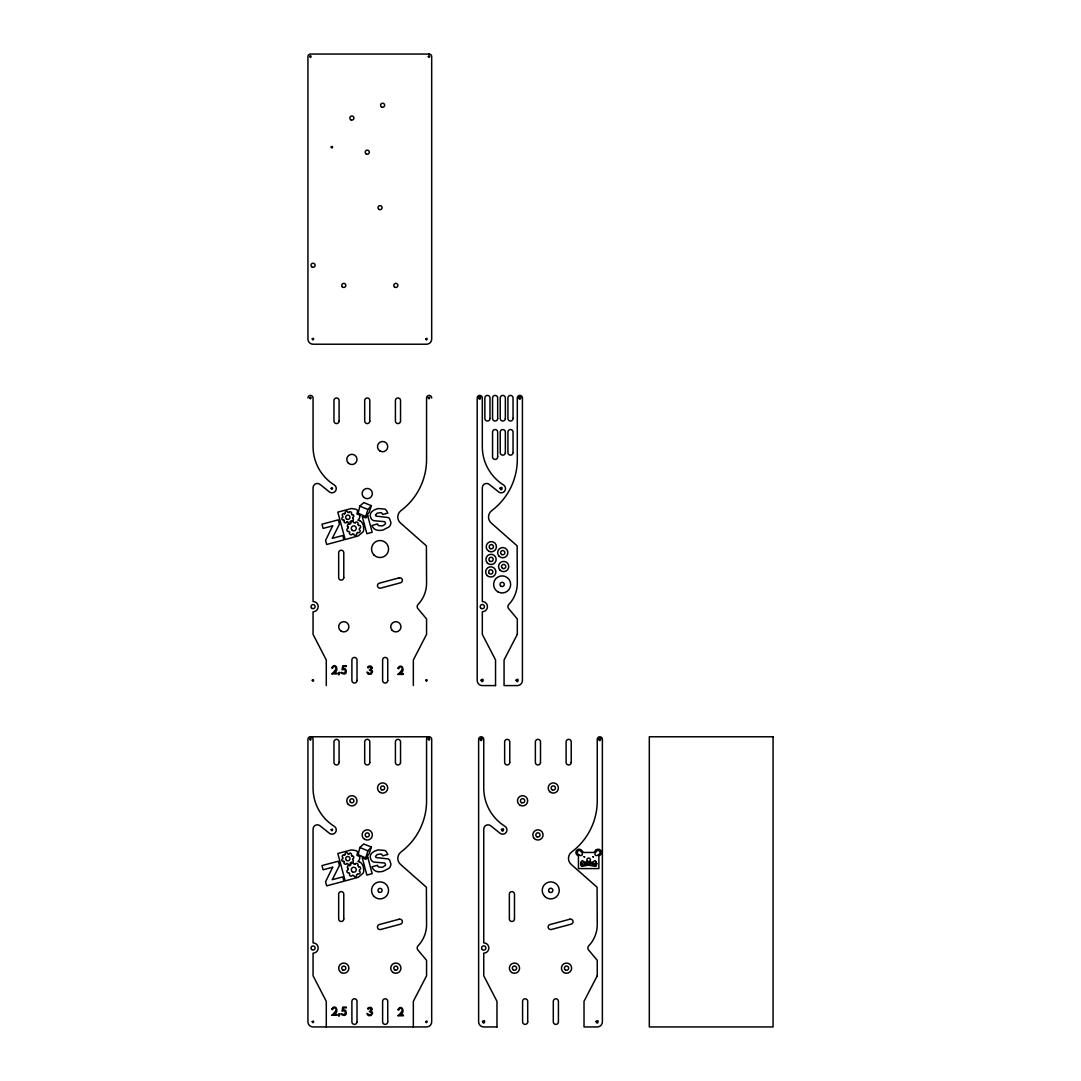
<?xml version="1.0" encoding="UTF-8"?>
<svg xmlns="http://www.w3.org/2000/svg" width="1081" height="1081" viewBox="0 0 1081 1081"><rect width="100%" height="100%" fill="white"/><g stroke="black" fill="none" stroke-linecap="round" stroke-linejoin="round"><path stroke-width="1.5" d="M359.797 515.84L359.784 516.488A5.716 5.716 0 0 1 359.595 517.515A6.324 6.324 0 0 1 359.297 518.367L358.987 518.975A4.662 4.662 0 0 1 357.906 520.218A7.324 7.324 0 0 1 359.608 520.677M581.159 861.516L581.889 863.462L583.767 862.787L585.064 863.53L586.794 862.624L595.428 863.462L596.158 861.516M359.824 506.111L358.189 513.245L365.675 516.623L369.107 512.462L371.378 505.678L363.716 502.611L359.824 506.111L367.918 509.502L371.378 505.678M359.824 847.477L358.189 854.625L365.675 857.99L369.107 853.828L371.378 847.045L363.716 843.977L359.824 847.477L367.918 850.869L371.378 847.045M365.675 516.623L367.918 509.502M365.675 857.99L367.918 850.869M595.807 866.016L595.347 864.381L594.172 865.165L591.861 863.962L585.47 863.962L583.159 865.165L581.983 864.381L581.524 866.016M344.299 520.812C342.88 522.245 346.109 524.055 346.582 522.096M344.299 862.179C342.88 863.611 346.109 865.422 346.582 863.462A4.865 4.865 0 0 0 347.771 863.624C347.771 865.638 351.339 864.665 350.312 862.935M349.055 512.475C349.568 510.678 352.622 512.408 351.311 513.772A4.851 4.851 0 0 1 352.095 514.84M355.217 522.853C355.784 520.799 359.284 522.772 357.784 524.339A5.702 5.702 0 0 1 358.676 525.434M349.055 853.841C349.568 852.044 352.609 853.774 351.311 855.139A4.851 4.851 0 0 1 352.095 856.206M355.217 864.219C355.784 862.179 359.284 864.151 357.784 865.705A5.702 5.702 0 0 1 358.676 866.8M352.068 514.745C353.73 513.799 354.663 517.218 352.771 517.259A4.851 4.851 0 0 1 352.609 518.515C354.5 519.002 352.73 522.164 351.325 520.785A4.851 4.851 0 0 1 350.366 521.474M343.582 519.907C341.907 520.92 340.853 517.448 342.839 517.394A5.027 5.027 0 0 1 342.961 516.15C341.083 515.678 342.812 512.543 344.204 513.853M358.662 525.461C360.541 524.38 361.622 528.271 359.446 528.325A5.54 5.54 0 0 1 359.27 529.758C361.446 530.312 359.405 533.946 357.797 532.365A5.702 5.702 0 0 1 356.649 533.257C357.797 535.217 353.744 536.338 353.744 534.028A5.554 5.554 0 0 1 352.379 533.865C351.825 536.108 348.163 534.014 349.771 532.393A5.702 5.702 0 0 1 348.906 531.352C346.987 532.528 345.866 528.514 348.096 528.487A5.702 5.702 0 0 1 348.204 527.042M352.068 856.125C353.73 855.179 354.663 858.584 352.771 858.625A4.851 4.851 0 0 1 352.609 859.881C354.5 860.368 352.73 863.53 351.325 862.152A4.851 4.851 0 0 1 350.366 862.841M343.582 861.273C341.907 862.287 340.853 858.814 342.839 858.76A5.027 5.027 0 0 1 342.961 857.517C341.083 857.044 342.812 853.909 344.204 855.22M358.662 866.827C360.541 865.746 361.622 869.637 359.446 869.705A5.54 5.54 0 0 1 359.27 871.137C361.446 871.691 359.405 875.313 357.797 873.732A5.702 5.702 0 0 1 356.649 874.624C357.797 876.583 353.744 877.704 353.744 875.407A5.554 5.554 0 0 1 352.379 875.232C351.825 877.475 348.163 875.38 349.771 873.759A5.702 5.702 0 0 1 348.906 872.718C346.987 873.88 345.866 869.894 348.096 869.854A5.702 5.702 0 0 1 348.204 868.408M310.504 736.783L429.13 736.783A2.554 2.554 0 0 1 431.684 739.35L431.684 1021.829A5.121 5.121 0 0 1 426.563 1026.95L313.058 1026.95A5.121 5.121 0 0 1 307.936 1021.829L307.936 739.35A2.554 2.554 0 0 1 310.504 736.783A2.554 2.554 0 0 1 313.058 739.35L313.058 787.995A45.226 45.226 0 0 0 334.394 826.397A4.27 4.27 0 0 1 335.515 832.329A4.27 4.27 0 0 1 329.583 833.451L320.354 826.033A4.27 4.27 0 0 0 313.058 829.046L313.058 942.889A5.121 5.121 0 0 1 318.179 948.01A5.121 5.121 0 0 1 313.058 953.131L313.058 975.751L326.286 1001.344L326.286 1026.95M377.782 871.637L378.566 871.732A14.566 14.566 0 0 0 383.417 871.178L389.187 868.165A6.999 6.999 0 0 0 390.268 866.584L390.687 865.476A5.351 5.351 0 0 0 390.849 863.76L389.606 860.125A3.932 3.932 0 0 0 388.201 858.922L376.242 857.571A1.365 1.365 0 0 1 375.675 856.895A1.811 1.811 0 0 1 375.553 856.328L377.188 854.544L380.944 853.99A2.338 2.338 0 0 1 381.796 854.449L382.755 855.814L387.863 854.449L386.268 851.625A6.31 6.31 0 0 0 384.89 850.477L378.499 849.896A21.998 21.998 0 0 0 376.553 850.423L374.404 851.274A10.432 10.432 0 0 0 373.364 851.869L371.769 853.166A5.986 5.986 0 0 0 371.04 854.098A4.851 4.851 0 0 0 370.351 855.814A5.337 5.337 0 0 0 370.472 858.111A7.391 7.391 0 0 0 371.418 860.3A3.824 3.824 0 0 0 372.107 861.057L372.756 861.53A6.229 6.229 0 0 0 373.864 862.057L384.458 863.016A1.608 1.608 0 0 1 385.093 863.503L385.539 864.746A1.378 1.378 0 0 1 385.39 865.341L382.958 867.03A9.026 9.026 0 0 1 381.931 867.313L378.647 866.976A2.473 2.473 0 0 1 377.837 866.178L377.485 865.327L372.013 866.786A6.716 6.716 0 0 0 375.985 871.205A8.364 8.364 0 0 0 377.782 871.637M359.757 515.218L356.919 513.948L357.689 510.583A6.702 6.702 0 0 0 357.352 510.218L356.771 509.732A6.54 6.54 0 0 0 356.19 509.327L351.649 508.502L337.826 512.097L345.177 539.527L358.324 535.892L363.121 531.798A7.324 7.324 0 0 0 363.757 529.744L363.473 525.852A10.134 10.134 0 0 0 362.365 523.123A6.202 6.202 0 0 0 359.649 520.596M348.244 527.069C346.109 526.515 348.055 522.934 349.649 524.434A5.702 5.702 0 0 1 350.852 523.42C349.839 521.582 353.676 520.556 353.717 522.663A5.702 5.702 0 0 1 355.217 522.812M348.244 868.435C346.109 867.894 348.055 864.3 349.649 865.8A5.702 5.702 0 0 1 350.852 864.786C349.839 862.949 353.676 861.922 353.717 864.03A5.702 5.702 0 0 1 355.217 864.178M347.758 512.313C347.69 510.448 344.353 511.394 345.258 513.016M347.758 853.679C347.69 851.828 344.339 852.76 345.258 854.382M347.771 522.245C347.771 524.271 351.339 523.299 350.312 521.569M413.334 685.584L413.334 659.978L426.563 634.371L426.563 618.954L418.036 608.779A3.094 3.094 0 0 1 418.036 604.509A30.93 30.93 0 0 0 426.563 583.172L426.4 545.864L400.97 523.434A7.999 7.999 0 0 1 400.97 510.624A64.009 64.009 0 0 0 426.563 459.425L426.563 397.984A2.554 2.554 0 0 1 429.13 395.416A2.554 2.554 0 0 1 431.684 397.984M413.334 1026.95L413.334 1001.344L426.563 975.751L426.563 960.32L418.036 950.145A3.094 3.094 0 0 1 418.036 945.875A30.93 30.93 0 0 0 426.563 924.539L426.4 887.231L400.97 864.8A7.999 7.999 0 0 1 400.97 852.004A64.009 64.009 0 0 0 426.563 800.791L426.563 739.35A2.554 2.554 0 0 1 429.13 736.783M326.286 685.584L326.286 659.978L313.058 634.371L313.058 611.765A5.121 5.121 0 0 0 318.179 606.644A5.121 5.121 0 0 0 313.058 601.522L313.058 487.68A4.27 4.27 0 0 1 320.354 484.666L329.583 492.071A4.27 4.27 0 0 0 335.515 490.963A4.27 4.27 0 0 0 334.394 485.031A45.226 45.226 0 0 1 313.058 446.629L313.058 397.984A2.554 2.554 0 0 0 310.504 395.416A2.554 2.554 0 0 0 307.936 397.984M359.77 515.056A6.324 6.324 0 0 1 359.824 515.678M347.906 522.137A4.851 4.851 0 0 1 346.717 521.988M344.515 520.745A4.851 4.851 0 0 1 343.812 519.853M344.407 513.961A4.851 4.851 0 0 1 345.461 513.124M347.852 512.448A4.851 4.851 0 0 1 349.149 512.61M359.649 861.962A6.202 6.202 0 0 1 362.297 864.53A10.134 10.134 0 0 1 363.446 867.232L363.757 871.11A7.324 7.324 0 0 1 363.121 873.164L358.324 877.259L345.177 880.893L337.826 853.463L351.649 849.869L356.19 850.693A6.54 6.54 0 0 1 356.771 851.098L357.352 851.585A6.702 6.702 0 0 1 357.689 851.95L356.919 855.314L359.757 856.598A6.256 6.256 0 0 1 359.797 857.206L359.784 857.855A5.716 5.716 0 0 1 359.595 858.882A6.324 6.324 0 0 1 359.297 859.733L358.987 860.341A4.662 4.662 0 0 1 357.906 861.584A7.324 7.324 0 0 1 359.608 862.043M344.515 862.111A4.851 4.851 0 0 1 343.812 861.219M344.407 855.328A4.851 4.851 0 0 1 345.461 854.49M347.852 853.814A4.851 4.851 0 0 1 349.149 853.976M375.553 514.772L375.553 514.961A1.811 1.811 0 0 0 375.675 515.529A1.365 1.365 0 0 0 376.08 516.096L388.214 517.556A3.932 3.932 0 0 1 389.606 518.758L390.849 522.393A5.351 5.351 0 0 1 390.687 524.109L390.268 525.217A6.999 6.999 0 0 1 389.187 526.798L383.431 529.839A14.566 14.566 0 0 1 378.566 530.406L377.782 530.271A8.364 8.364 0 0 1 375.999 529.798A6.716 6.716 0 0 1 371.986 525.434L377.485 523.961L377.837 524.798A2.473 2.473 0 0 0 378.647 525.609L381.931 525.947A9.026 9.026 0 0 0 382.958 525.663L385.39 523.974A1.378 1.378 0 0 0 385.539 523.38L385.093 522.137A1.608 1.608 0 0 0 384.458 521.65L373.864 520.691A6.229 6.229 0 0 1 372.756 520.164L372.094 519.691A3.824 3.824 0 0 1 371.432 518.934A7.391 7.391 0 0 1 370.486 516.732A5.337 5.337 0 0 1 370.351 514.448A4.851 4.851 0 0 1 371.04 512.732A5.986 5.986 0 0 1 371.769 511.799L373.364 510.502A10.432 10.432 0 0 1 374.404 509.908L376.553 509.056A21.998 21.998 0 0 1 378.499 508.529L384.89 509.11A6.31 6.31 0 0 1 386.268 510.259L387.863 513.083L382.755 514.448L381.796 513.083A2.338 2.338 0 0 0 380.944 512.624L377.188 513.178L375.553 514.772M596.807 863.692L596.104 865.935L594.874 866.232L588.334 865.138L582.456 866.232L581.213 865.935L580.511 863.692L582.2 860.557L585.294 862.341L587.456 861.449L592.037 862.341L595.118 860.557L596.807 863.692M345.69 671.22L344.123 673.314L341.285 672.396A2.432 2.432 0 0 0 342.001 673.504L344.461 674.031A2.608 2.608 0 0 0 346.163 672.72L345.798 669.328A2.378 2.378 0 0 0 344.501 668.639L343.001 668.747L343.42 666.518L346.312 666.518L346.312 665.734L342.785 665.734L342.028 669.801L344.555 669.49L345.69 671.22M345.69 1012.586L344.123 1014.681L341.285 1013.762A2.432 2.432 0 0 0 342.001 1014.87L344.461 1015.397A2.608 2.608 0 0 0 346.163 1014.1L345.798 1010.708A2.378 2.378 0 0 0 344.501 1010.005L343.001 1010.113L343.42 1007.884L346.312 1007.884L346.312 1007.1L342.785 1007.1L342.028 1011.167L344.555 1010.857L345.69 1012.586M331.867 667.72L332.583 668.288L333.178 666.828A1.716 1.716 0 0 1 334.097 666.328C339.191 666.72 333.232 673.004 331.61 673.909L337.15 673.909L337.15 673.125L333.38 673.125C340.339 671.315 335.34 661.288 331.867 667.72M331.867 1009.086L332.583 1009.654L333.178 1008.195A1.716 1.716 0 0 1 334.097 1007.708C339.191 1008.1 333.232 1014.37 331.61 1015.275L337.15 1015.275L337.15 1014.491L333.38 1014.491C340.339 1012.694 335.34 1002.655 331.867 1009.086M398.011 668.22L398.727 668.801L399.321 667.328A1.716 1.716 0 0 1 400.254 666.842C405.334 667.234 399.375 673.517 397.754 674.409L403.308 674.409L403.308 673.625L399.538 673.625C406.483 671.828 401.483 661.788 398.011 668.22M398.011 1009.586L398.727 1010.167L399.321 1008.695A1.716 1.716 0 0 1 400.254 1008.208C405.334 1008.6 399.375 1014.883 397.754 1015.789L403.308 1015.789L403.308 1014.991L399.538 1014.991C406.483 1013.194 401.483 1003.154 398.011 1009.586M309.679 56.388C310.72 59.644 312.22 54.091 309.679 56.388M331.164 146.962C332.218 150.218 333.705 144.665 331.164 146.962M312.233 338.866C313.287 342.137 314.774 336.569 312.233 338.866M309.679 397.754C310.72 401.01 312.22 395.457 309.679 397.754M331.164 488.328C332.218 491.585 333.705 486.031 331.164 488.328M312.233 680.246C313.287 683.503 314.774 677.936 312.233 680.246M309.679 739.12C310.72 742.39 312.22 736.823 309.679 739.12M428.306 56.388C429.346 59.644 430.833 54.091 428.306 56.388M331.164 829.695C332.218 832.965 333.705 827.397 331.164 829.695M312.233 1021.613C313.287 1024.869 314.774 1019.302 312.233 1021.613M372.053 667.977L371.013 669.652L372.215 670.679A2.203 2.203 0 0 1 372.513 671.801L371.148 674.112L368.756 674.301A2.405 2.405 0 0 1 367.648 673.504L367.04 672.058L369.743 673.652L371.567 672.544A1.689 1.689 0 0 0 371.634 671.409L369.31 670.085C372.215 669.49 370.499 664.491 368.148 667.963C365.594 666.626 372.364 664.22 372.053 667.977M425.738 338.866C426.792 342.137 428.279 336.569 425.738 338.866M428.306 397.754C429.346 401.01 430.833 395.457 428.306 397.754M372.053 1009.343L371.013 1011.019L372.215 1012.059A2.203 2.203 0 0 1 372.513 1013.181L371.148 1015.478L368.756 1015.667A2.405 2.405 0 0 1 367.648 1014.87L367.04 1013.424L369.743 1015.032L371.567 1013.91A1.689 1.689 0 0 0 371.634 1012.775L369.31 1011.465C372.215 1010.857 370.499 1005.87 368.148 1009.33C365.594 1007.992 372.364 1005.587 372.053 1009.343M425.738 680.246C426.792 683.503 428.279 677.936 425.738 680.246M428.306 739.12C429.346 742.39 430.833 736.823 428.306 739.12M478.518 397.646C480.086 402.537 482.315 394.2 478.518 397.646M425.738 1021.613C426.792 1024.869 428.279 1019.302 425.738 1021.613M481.072 680.125C482.639 685.016 484.883 676.679 481.072 680.125M518.623 397.646C520.191 402.537 522.434 394.2 518.623 397.646M479.95 739.012C481.518 743.904 483.748 735.566 479.95 739.012M516.069 680.125C517.637 685.016 519.866 676.679 516.069 680.125M482.504 1021.504C484.072 1026.382 486.315 1018.045 482.504 1021.504M598.577 739.012C600.144 743.904 602.374 735.566 598.577 739.012M583.902 856.652L584.605 856.841L583.902 856.652M592.726 856.652L593.415 856.841L592.726 856.652M596.009 1021.504C597.577 1026.382 599.82 1018.045 596.009 1021.504M500.03 488.126C501.233 493.125 504.084 484.977 500.03 488.126M501.476 829.492C502.665 834.491 505.516 826.343 501.476 829.492M339.218 672.409L338.839 674.868L339.961 672.76L339.218 672.409M339.218 1013.775L338.839 1016.235L339.961 1014.127L339.218 1013.775M332.651 525.866L325.57 540.405L326.665 544.486L343.961 539.851L342.812 535.527L332.272 538.338L339.448 524.136L338.299 519.839L321.976 524.217L323.097 528.42L332.651 525.866M332.651 867.232L325.57 881.772L326.665 885.852L343.961 881.218L342.812 876.894L332.272 879.718L339.448 865.503L338.299 861.219L321.976 865.584L323.097 869.786L332.651 867.232M517.299 634.371L504.07 659.978L504.07 685.584L517.299 685.584A5.121 5.121 0 0 0 522.42 680.462L522.42 397.984A2.554 2.554 0 0 0 519.866 395.416A2.554 2.554 0 0 0 517.299 397.984L517.299 459.425A64.009 64.009 0 0 1 491.706 510.624A7.999 7.999 0 0 0 491.706 523.434L517.137 545.864L517.299 583.172A30.93 30.93 0 0 1 508.773 604.509A3.094 3.094 0 0 0 508.773 608.779L517.299 618.954L517.299 634.371M597.253 975.751L584.024 1001.344L584.024 1026.95L597.253 1026.95A5.121 5.121 0 0 0 602.374 1021.829L602.374 739.35A2.554 2.554 0 0 0 599.806 736.783A2.554 2.554 0 0 0 597.253 739.35L597.253 800.791A64.009 64.009 0 0 1 571.646 852.004A7.999 7.999 0 0 0 571.646 864.8L597.077 887.231L597.253 924.539A30.93 30.93 0 0 1 588.713 945.875A3.094 3.094 0 0 0 588.713 950.145L597.253 960.32L597.253 975.751M596.307 851.423L595.158 853.139A1.621 1.621 0 0 0 597.388 855.395L599.117 854.274A2.04 2.04 0 0 0 599.455 851.125A2.04 2.04 0 0 0 596.307 851.423M367.729 515.678L365.837 517.961L362.216 516.34L366.864 533.717L372.175 532.284L367.729 515.678M367.729 857.044L365.837 859.327L362.216 857.706L366.864 875.083L372.175 873.664L367.729 857.044M595.753 850.288L593.793 852.463L583.537 852.463L581.578 850.288A3.243 3.243 0 0 0 576.903 850.125A3.243 3.243 0 0 0 576.93 854.814L578.443 856.26L578.443 868.583L598.874 868.583L598.874 856.26L600.401 854.814A3.243 3.243 0 0 0 600.428 850.125A3.243 3.243 0 0 0 595.753 850.288M399.146 577.862L379.363 583.172A2.554 2.554 0 0 0 377.553 586.307A2.554 2.554 0 0 0 380.688 588.118L400.483 582.808A2.554 2.554 0 0 0 402.281 579.673A2.554 2.554 0 0 0 399.146 577.862M399.146 919.228L379.363 924.539A2.554 2.554 0 0 0 377.553 927.674A2.554 2.554 0 0 0 380.688 929.484L400.483 924.174A2.554 2.554 0 0 0 402.281 921.039A2.554 2.554 0 0 0 399.146 919.228M569.836 919.228L550.053 924.539A2.554 2.554 0 0 0 548.243 927.674A2.554 2.554 0 0 0 551.378 929.484L571.16 924.174A2.554 2.554 0 0 0 572.971 921.039A2.554 2.554 0 0 0 569.836 919.228M429.13 54.05L310.504 54.05A2.554 2.554 0 0 0 307.936 56.604L307.936 339.096A5.121 5.121 0 0 0 313.058 344.217L426.563 344.217A5.121 5.121 0 0 0 431.684 339.096L431.684 56.604A2.554 2.554 0 0 0 429.13 54.05M495.544 685.584L482.315 685.584A5.121 5.121 0 0 1 477.194 680.462L477.194 397.984A2.554 2.554 0 0 1 479.748 395.416A2.554 2.554 0 0 1 482.315 397.984L482.315 446.629A45.226 45.226 0 0 0 503.651 485.031A4.27 4.27 0 0 1 504.773 490.963A4.27 4.27 0 0 1 498.841 492.071L489.598 484.666A4.27 4.27 0 0 0 482.315 487.68L482.315 601.522A5.121 5.121 0 0 1 487.436 606.644A5.121 5.121 0 0 1 482.315 611.765L482.315 634.371L495.544 659.978L495.544 685.584M773.064 736.783L649.316 736.783L649.316 1026.95L773.064 1026.95L773.064 736.783M496.976 1026.95L483.748 1026.95A5.121 5.121 0 0 1 478.626 1021.829L478.626 739.35A2.554 2.554 0 0 1 481.194 736.783A2.554 2.554 0 0 1 483.748 739.35L483.748 787.995A45.226 45.226 0 0 0 505.084 826.397A4.27 4.27 0 0 1 506.205 832.329A4.27 4.27 0 0 1 500.273 833.451L491.031 826.033A4.27 4.27 0 0 0 483.748 829.046L483.748 942.889A5.121 5.121 0 0 1 488.869 948.01A5.121 5.121 0 0 1 483.748 953.131L483.748 975.751L496.976 1001.344L496.976 1026.95M579.943 855.395L578.213 854.274A2.04 2.04 0 0 1 577.876 851.125A2.04 2.04 0 0 1 581.024 851.423L582.173 853.139A1.621 1.621 0 0 1 579.943 855.395M571.227 762.389L571.227 741.904A2.554 2.554 0 0 0 568.66 739.35A2.554 2.554 0 0 0 566.106 741.904L566.106 762.389A2.554 2.554 0 0 0 568.66 764.956A2.554 2.554 0 0 0 571.227 762.389M558.418 1021.829L558.418 1001.344A2.554 2.554 0 0 0 555.864 998.79A2.554 2.554 0 0 0 553.296 1001.344L553.296 1021.829A2.554 2.554 0 0 0 555.864 1024.396A2.554 2.554 0 0 0 558.418 1021.829M540.5 762.389L540.5 741.904A2.554 2.554 0 0 0 537.946 739.35A2.554 2.554 0 0 0 535.379 741.904L535.379 762.389A2.554 2.554 0 0 0 537.946 764.956A2.554 2.554 0 0 0 540.5 762.389M527.704 1021.829L527.704 1001.344A2.554 2.554 0 0 0 525.136 998.79A2.554 2.554 0 0 0 522.582 1001.344L522.582 1021.829A2.554 2.554 0 0 0 525.136 1024.396A2.554 2.554 0 0 0 527.704 1021.829M514.475 918.918L514.475 894.176A2.554 2.554 0 0 0 511.908 891.609A2.554 2.554 0 0 0 509.354 894.176L509.354 918.918A2.554 2.554 0 0 0 511.908 921.485A2.554 2.554 0 0 0 514.475 918.918M513.043 418.455L513.043 397.984A2.554 2.554 0 0 0 510.475 395.416A2.554 2.554 0 0 0 507.921 397.984L507.921 418.455A2.554 2.554 0 0 0 510.475 421.022A2.554 2.554 0 0 0 513.043 418.455M513.043 452.601L513.043 432.116A2.554 2.554 0 0 0 510.475 429.549A2.554 2.554 0 0 0 507.921 432.116L507.921 452.601A2.554 2.554 0 0 0 510.475 455.155A2.554 2.554 0 0 0 513.043 452.601M509.773 762.389L509.773 741.904A2.554 2.554 0 0 0 507.219 739.35A2.554 2.554 0 0 0 504.651 741.904L504.651 762.389A2.554 2.554 0 0 0 507.219 764.956A2.554 2.554 0 0 0 509.773 762.389M505.354 418.455L505.354 397.984A2.554 2.554 0 0 0 502.8 395.416A2.554 2.554 0 0 0 500.233 397.984L500.233 418.455A2.554 2.554 0 0 0 502.8 421.022A2.554 2.554 0 0 0 505.354 418.455M505.354 452.601L505.354 432.116A2.554 2.554 0 0 0 502.8 429.549A2.554 2.554 0 0 0 500.233 432.116L500.233 452.601A2.554 2.554 0 0 0 502.8 455.155A2.554 2.554 0 0 0 505.354 452.601M497.679 418.455L497.679 397.984A2.554 2.554 0 0 0 495.112 395.416A2.554 2.554 0 0 0 492.558 397.984L492.558 418.455A2.554 2.554 0 0 0 495.112 421.022A2.554 2.554 0 0 0 497.679 418.455M497.679 456.871L497.679 432.116A2.554 2.554 0 0 0 495.112 429.549A2.554 2.554 0 0 0 492.558 432.116L492.558 456.871A2.554 2.554 0 0 0 495.112 459.425A2.554 2.554 0 0 0 497.679 456.871M489.99 418.455L489.99 397.984A2.554 2.554 0 0 0 487.436 395.416A2.554 2.554 0 0 0 484.869 397.984L484.869 418.455A2.554 2.554 0 0 0 487.436 421.022A2.554 2.554 0 0 0 489.99 418.455M400.538 421.022L400.538 400.538A2.554 2.554 0 0 0 397.984 397.984A2.554 2.554 0 0 0 395.416 400.538L395.416 421.022A2.554 2.554 0 0 0 397.984 423.576A2.554 2.554 0 0 0 400.538 421.022M400.538 762.389L400.538 741.904A2.554 2.554 0 0 0 397.984 739.35A2.554 2.554 0 0 0 395.416 741.904L395.416 762.389A2.554 2.554 0 0 0 397.984 764.956A2.554 2.554 0 0 0 400.538 762.389M387.741 680.462L387.741 659.978A2.554 2.554 0 0 0 385.174 657.424A2.554 2.554 0 0 0 382.62 659.978L382.62 680.462A2.554 2.554 0 0 0 385.174 683.016A2.554 2.554 0 0 0 387.741 680.462M387.741 1021.829L387.741 1001.344A2.554 2.554 0 0 0 385.174 998.79A2.554 2.554 0 0 0 382.62 1001.344L382.62 1021.829A2.554 2.554 0 0 0 385.174 1024.396A2.554 2.554 0 0 0 387.741 1021.829M369.81 421.022L369.81 400.538A2.554 2.554 0 0 0 367.256 397.984A2.554 2.554 0 0 0 364.689 400.538L364.689 421.022A2.554 2.554 0 0 0 367.256 423.576A2.554 2.554 0 0 0 369.81 421.022M369.81 762.389L369.81 741.904A2.554 2.554 0 0 0 367.256 739.35A2.554 2.554 0 0 0 364.689 741.904L364.689 762.389A2.554 2.554 0 0 0 367.256 764.956A2.554 2.554 0 0 0 369.81 762.389M357.014 680.462L357.014 659.978A2.554 2.554 0 0 0 354.46 657.424A2.554 2.554 0 0 0 351.893 659.978L351.893 680.462A2.554 2.554 0 0 0 354.46 683.016A2.554 2.554 0 0 0 357.014 680.462M357.014 1021.829L357.014 1001.344A2.554 2.554 0 0 0 354.46 998.79A2.554 2.554 0 0 0 351.893 1001.344L351.893 1021.829A2.554 2.554 0 0 0 354.46 1024.396A2.554 2.554 0 0 0 357.014 1021.829M343.785 577.551L343.785 552.81A2.554 2.554 0 0 0 341.231 550.243A2.554 2.554 0 0 0 338.664 552.81L338.664 577.551A2.554 2.554 0 0 0 341.231 580.119A2.554 2.554 0 0 0 343.785 577.551M343.785 918.918L343.785 894.176A2.554 2.554 0 0 0 341.231 891.609A2.554 2.554 0 0 0 338.664 894.176L338.664 918.918A2.554 2.554 0 0 0 341.231 921.485A2.554 2.554 0 0 0 343.785 918.918M339.096 421.022L339.096 400.538A2.554 2.554 0 0 0 336.529 397.984A2.554 2.554 0 0 0 333.975 400.538L333.975 421.022A2.554 2.554 0 0 0 336.529 423.576A2.554 2.554 0 0 0 339.096 421.022M339.096 762.389L339.096 741.904A2.554 2.554 0 0 0 336.529 739.35A2.554 2.554 0 0 0 333.975 741.904L333.975 762.389A2.554 2.554 0 0 0 336.529 764.956A2.554 2.554 0 0 0 339.096 762.389M501.679 554.512A2.135 2.135 0 0 0 504.868 552.661A2.135 2.135 0 0 0 501.679 550.81A2.135 2.135 0 0 0 501.679 554.512M499.125 556.283A5.121 5.121 0 0 0 507.692 553.985A5.121 5.121 0 0 0 501.408 547.716A5.121 5.121 0 0 0 499.125 556.283M490.261 548.594A2.135 2.135 0 0 0 493.449 546.743A2.135 2.135 0 0 0 490.261 544.892A2.135 2.135 0 0 0 490.261 548.594M488.761 551.175A5.121 5.121 0 0 0 496.436 546.743A5.121 5.121 0 0 0 488.761 542.311A5.121 5.121 0 0 0 488.761 551.175M489.531 560.904A2.135 2.135 0 0 0 493.112 559.958A2.135 2.135 0 0 0 490.49 557.337A2.135 2.135 0 0 0 489.531 560.904M487.423 563.025A5.121 5.121 0 0 0 495.99 560.728A5.121 5.121 0 0 0 489.72 554.458A5.121 5.121 0 0 0 487.423 563.025M489.261 573.43A2.135 2.135 0 0 0 492.828 572.471A2.135 2.135 0 0 0 490.22 569.863A2.135 2.135 0 0 0 489.261 573.43M487.153 575.538A5.121 5.121 0 0 0 495.72 573.241A5.121 5.121 0 0 0 489.45 566.971A5.121 5.121 0 0 0 487.153 575.538M502.584 568.376A2.135 2.135 0 0 0 505.786 566.525A2.135 2.135 0 0 0 502.584 564.674A2.135 2.135 0 0 0 502.584 568.376M500.03 570.146A5.121 5.121 0 0 0 508.597 567.849A5.121 5.121 0 0 0 502.327 561.58A5.121 5.121 0 0 0 500.03 570.146M497.868 591.82A8.54 8.54 0 0 0 510.678 584.429A8.54 8.54 0 0 0 497.868 577.038A8.54 8.54 0 0 0 497.868 591.82M501.071 586.28A2.135 2.135 0 0 0 504.273 584.429A2.135 2.135 0 0 0 501.071 582.591A2.135 2.135 0 0 0 501.071 586.28M481.248 608.481A2.135 2.135 0 0 0 484.45 606.644A2.135 2.135 0 0 0 481.248 604.792A2.135 2.135 0 0 0 481.248 608.481M311.612 266.723A2.054 2.054 0 0 0 315.044 265.804A2.054 2.054 0 0 0 312.531 263.291A2.054 2.054 0 0 0 311.612 266.723M350.866 119.829A2.054 2.054 0 0 0 353.946 118.059A2.054 2.054 0 0 0 350.866 116.289A2.054 2.054 0 0 0 350.866 119.829M394.403 286.87A2.054 2.054 0 0 0 397.822 285.952A2.054 2.054 0 0 0 395.322 283.438A2.054 2.054 0 0 0 394.403 286.87M342.339 286.87A2.054 2.054 0 0 0 345.771 285.952A2.054 2.054 0 0 0 343.258 283.438A2.054 2.054 0 0 0 342.339 286.87M379.039 209.444A2.054 2.054 0 0 0 382.106 207.66A2.054 2.054 0 0 0 379.039 205.89A2.054 2.054 0 0 0 379.039 209.444M366.229 153.961A2.054 2.054 0 0 0 369.31 152.191A2.054 2.054 0 0 0 366.229 150.421A2.054 2.054 0 0 0 366.229 153.961M381.593 107.033A2.054 2.054 0 0 0 384.66 105.249A2.054 2.054 0 0 0 381.593 103.479A2.054 2.054 0 0 0 381.593 107.033M363.635 497.179A5.121 5.121 0 0 0 372.202 494.882A5.121 5.121 0 0 0 365.932 488.612A5.121 5.121 0 0 0 363.635 497.179M311.612 608.09A2.054 2.054 0 0 0 315.044 607.171A2.054 2.054 0 0 0 312.531 604.657A2.054 2.054 0 0 0 311.612 608.09M392.227 630.399A5.121 5.121 0 0 0 400.794 628.115A5.121 5.121 0 0 0 394.524 621.845A5.121 5.121 0 0 0 392.227 630.399M374.026 555.066A8.54 8.54 0 0 0 388.295 551.242A8.54 8.54 0 0 0 377.85 540.797A8.54 8.54 0 0 0 374.026 555.066M341.231 631.223A5.121 5.121 0 0 0 348.906 626.791A5.121 5.121 0 0 0 341.231 622.345A5.121 5.121 0 0 0 341.231 631.223M348.271 463.046A5.121 5.121 0 0 0 356.838 460.749A5.121 5.121 0 0 0 350.568 454.479A5.121 5.121 0 0 0 348.271 463.046M380.053 451.061A5.121 5.121 0 0 0 387.741 446.629A5.121 5.121 0 0 0 380.053 442.183A5.121 5.121 0 0 0 380.053 451.061M352.365 530.393A2.486 2.486 0 0 0 356.257 528.555A2.486 2.486 0 0 0 352.717 526.109A2.486 2.486 0 0 0 352.365 530.393M346.569 519.069A2.176 2.176 0 0 0 349.974 517.461A2.176 2.176 0 0 0 346.879 515.313A2.176 2.176 0 0 0 346.569 519.069M565.458 969.995A2.135 2.135 0 0 0 568.66 968.157A2.135 2.135 0 0 0 565.458 966.306A2.135 2.135 0 0 0 565.458 969.995M563.971 972.589A5.121 5.121 0 0 0 571.646 968.157A5.121 5.121 0 0 0 563.971 963.725A5.121 5.121 0 0 0 563.971 972.589M513.407 969.995A2.135 2.135 0 0 0 516.61 968.157A2.135 2.135 0 0 0 513.407 966.306A2.135 2.135 0 0 0 513.407 969.995M511.908 972.589A5.121 5.121 0 0 0 519.596 968.157A5.121 5.121 0 0 0 511.908 963.725A5.121 5.121 0 0 0 511.908 972.589M544.702 896.433A8.54 8.54 0 0 0 558.985 892.609A8.54 8.54 0 0 0 548.526 882.164A8.54 8.54 0 0 0 544.702 896.433M549.229 891.906A2.135 2.135 0 0 0 552.796 890.96A2.135 2.135 0 0 0 550.188 888.339A2.135 2.135 0 0 0 549.229 891.906M536.879 836.775A2.135 2.135 0 0 0 540.068 834.924A2.135 2.135 0 0 0 536.879 833.086A2.135 2.135 0 0 0 536.879 836.775M534.325 838.545A5.121 5.121 0 0 0 542.892 836.262A5.121 5.121 0 0 0 536.608 829.978A5.121 5.121 0 0 0 534.325 838.545M552.229 789.846A2.135 2.135 0 0 0 555.431 787.995A2.135 2.135 0 0 0 552.229 786.144A2.135 2.135 0 0 0 552.229 789.846M549.675 791.616A5.121 5.121 0 0 0 558.242 789.319A5.121 5.121 0 0 0 551.972 783.049A5.121 5.121 0 0 0 549.675 791.616M521.515 802.643A2.135 2.135 0 0 0 524.717 800.791A2.135 2.135 0 0 0 521.515 798.94A2.135 2.135 0 0 0 521.515 802.643M520.015 805.223A5.121 5.121 0 0 0 527.704 800.791A5.121 5.121 0 0 0 520.015 796.359A5.121 5.121 0 0 0 520.015 805.223M482.234 949.523A2.135 2.135 0 0 0 485.815 948.564A2.135 2.135 0 0 0 483.193 945.943A2.135 2.135 0 0 0 482.234 949.523M587.388 861.098A1.797 1.797 0 0 0 590.388 860.3A1.797 1.797 0 0 0 588.199 858.098A1.797 1.797 0 0 0 587.388 861.098M394.822 969.927A2.054 2.054 0 0 0 397.889 968.157A2.054 2.054 0 0 0 394.822 966.373A2.054 2.054 0 0 0 394.822 969.927M342.758 969.927A2.054 2.054 0 0 0 345.839 968.157A2.054 2.054 0 0 0 342.758 966.373A2.054 2.054 0 0 0 342.758 969.927M378.607 891.852A2.054 2.054 0 0 0 382.039 890.933A2.054 2.054 0 0 0 379.526 888.42A2.054 2.054 0 0 0 378.607 891.852M350.447 802.237A2.054 2.054 0 0 0 353.879 801.318A2.054 2.054 0 0 0 351.366 798.818A2.054 2.054 0 0 0 350.447 802.237M381.593 789.765A2.054 2.054 0 0 0 384.66 787.995A2.054 2.054 0 0 0 381.593 786.225A2.054 2.054 0 0 0 381.593 789.765M311.612 949.456A2.054 2.054 0 0 0 315.044 948.537A2.054 2.054 0 0 0 312.531 946.024A2.054 2.054 0 0 0 311.612 949.456M366.229 836.708A2.054 2.054 0 0 0 369.31 834.924A2.054 2.054 0 0 0 366.229 833.154A2.054 2.054 0 0 0 366.229 836.708M393.281 972.589A5.121 5.121 0 0 0 400.97 968.157A5.121 5.121 0 0 0 393.281 963.725A5.121 5.121 0 0 0 393.281 972.589M341.231 972.589A5.121 5.121 0 0 0 348.906 968.157A5.121 5.121 0 0 0 341.231 963.725A5.121 5.121 0 0 0 341.231 972.589M374.026 896.433A8.54 8.54 0 0 0 388.295 892.609A8.54 8.54 0 0 0 377.85 882.164A8.54 8.54 0 0 0 374.026 896.433M348.271 804.413A5.121 5.121 0 0 0 356.838 802.116A5.121 5.121 0 0 0 350.568 795.846A5.121 5.121 0 0 0 348.271 804.413M380.053 792.427A5.121 5.121 0 0 0 387.741 787.995A5.121 5.121 0 0 0 380.053 783.563A5.121 5.121 0 0 0 380.053 792.427M364.689 839.369A5.121 5.121 0 0 0 372.377 834.924A5.121 5.121 0 0 0 364.689 830.492A5.121 5.121 0 0 0 364.689 839.369M352.365 871.759A2.486 2.486 0 0 0 356.257 869.921A2.486 2.486 0 0 0 352.717 867.475A2.486 2.486 0 0 0 352.365 871.759M346.569 860.435A2.176 2.176 0 0 0 349.974 858.827A2.176 2.176 0 0 0 346.879 856.692A2.176 2.176 0 0 0 346.569 860.435"/></g></svg>
